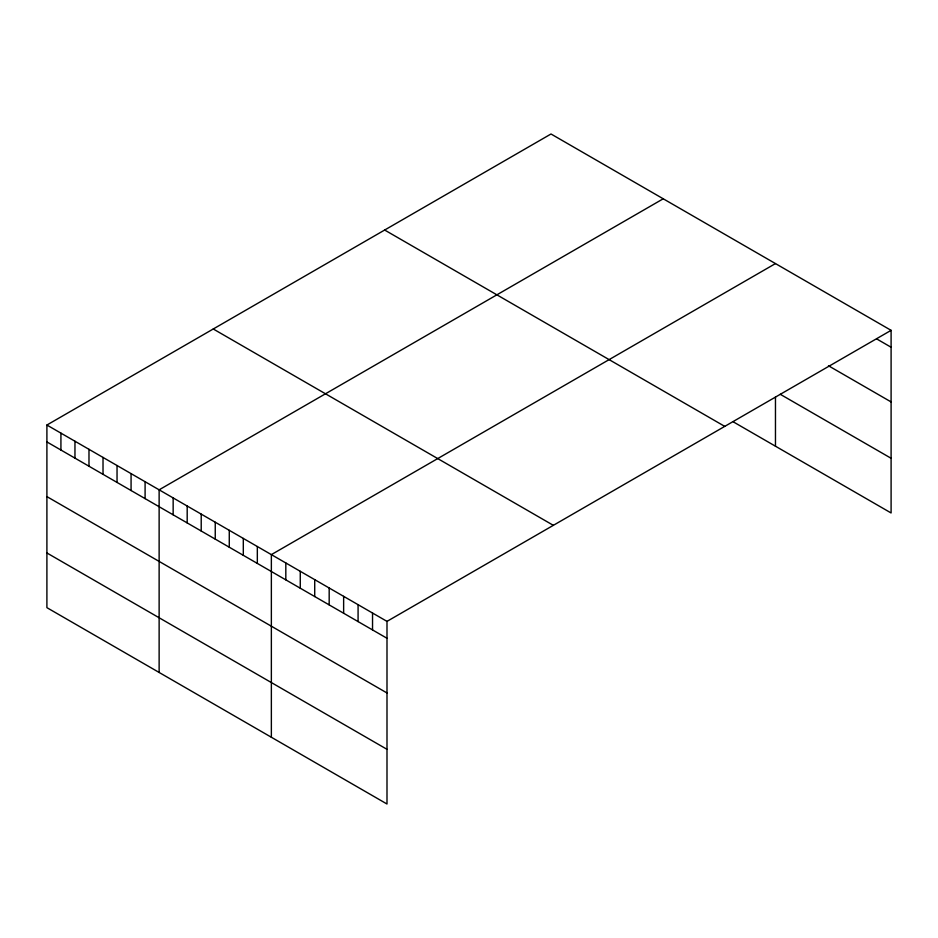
<?xml version="1.0" encoding="UTF-8"?>
<svg xmlns="http://www.w3.org/2000/svg" width="938" height="938" viewBox="0 0 938 938"><rect width="100%" height="100%" fill="white"/><g stroke="black" fill="none" stroke-linecap="round" stroke-linejoin="round"><path stroke-width="1.41" d="M46.9 425.031L386.995 621.378L386.995 804.007L46.9 607.66L46.9 425.031L551.005 133.993L891.1 330.34L891.1 512.969L733.387 421.912M663.236 198.786L159.132 489.824L159.132 672.452M775.468 263.578L271.363 554.628L271.363 737.256M386.995 621.378L891.1 330.34M876.643 338.888L891.1 347.236M828.465 365.761L891.1 401.921M780.287 394.3L891.1 458.272M384.65 230.033L724.746 426.38M213.254 328.992L553.35 525.339M46.9 441.927L386.995 638.274M46.9 496.612L386.995 692.971M46.9 552.963L386.995 749.321M775.468 396.985L775.468 446.207M372.538 613.042L372.538 629.926M358.082 604.693L358.082 621.589M343.636 596.345L343.636 613.241M329.179 587.997L329.179 604.893M314.722 579.661L314.722 596.556M300.266 571.312L300.266 588.208M285.82 562.964L285.82 579.86M257.329 546.526L257.329 563.421M243.305 538.424L243.305 555.319M229.271 530.322L229.271 547.217M215.248 522.22L215.248 539.116M201.213 514.13L201.213 531.014M187.19 506.028L187.19 522.923M173.155 497.926L173.155 514.821M145.097 481.722L145.097 498.617M131.074 473.631L131.074 490.527M117.039 465.529L117.039 482.425M103.016 457.427L103.016 474.323M88.981 449.325L88.981 466.221M74.958 441.235L74.958 458.119M60.923 433.133L60.923 450.029"/></g></svg>
